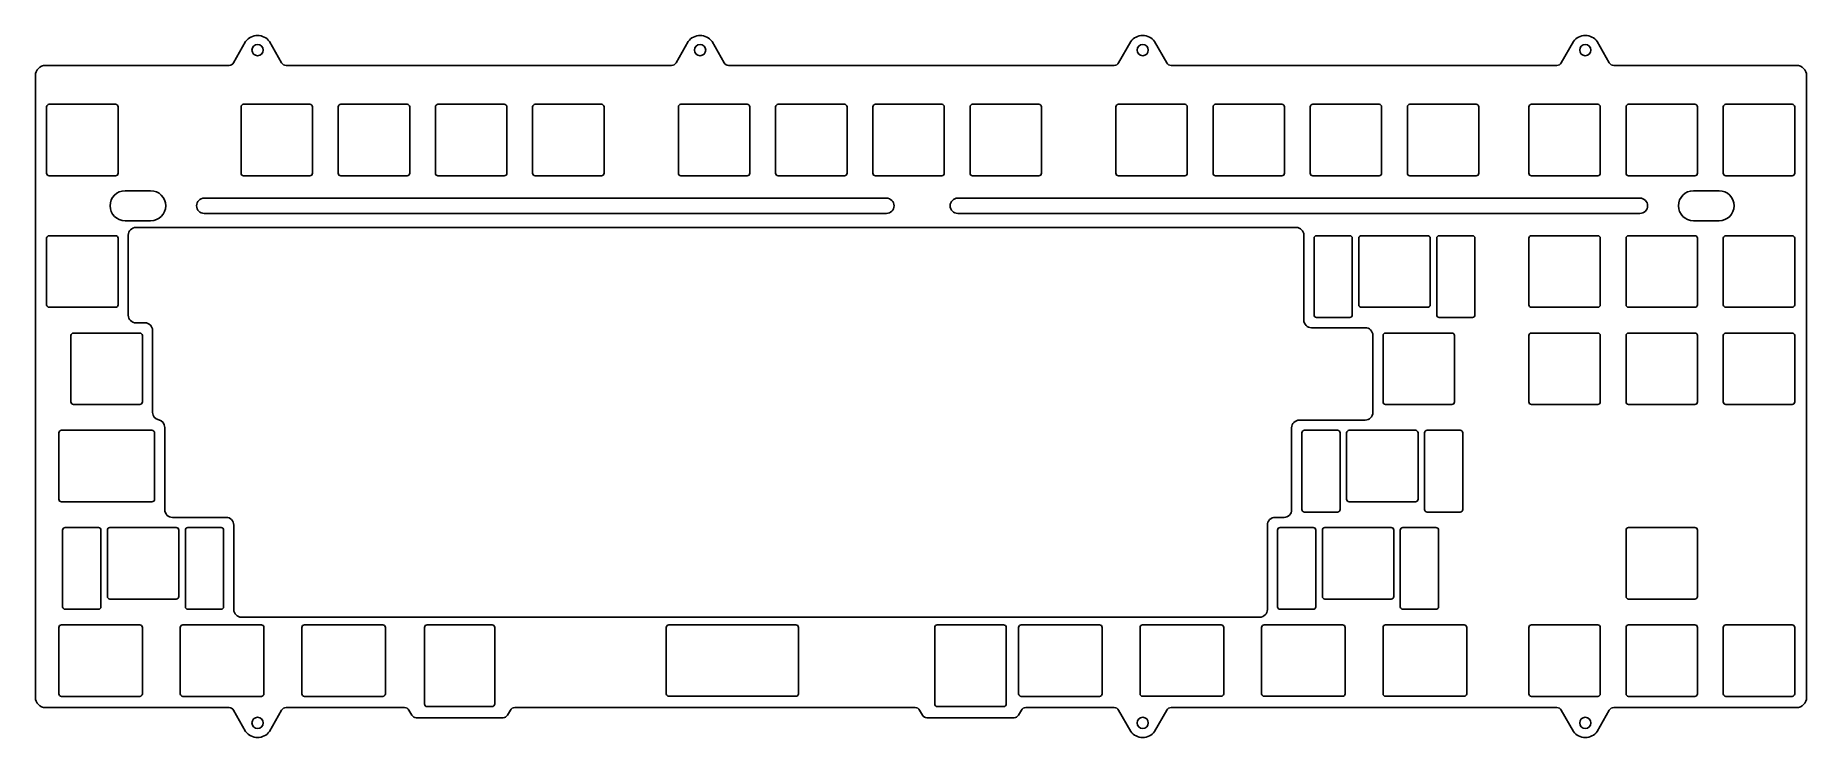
# Model space of a CAD drawing. Extents: x 0 to 347, y -132 to 6.
import ezdxf

# ---------------------------------------------------------------- set-up
doc = ezdxf.new("R2010")
doc.units = 0
doc.layers.add('Facebinder', color=7, linetype='CONTINUOUS')

msp = doc.modelspace()

# ---------------------------------------------------------------- linework, layer by layer
at = {"layer": 'Facebinder'}
for p, q in [((41.3843, 4.70611, 1.59694), (39.0021, 0.52965, 1.59694)), ((48.4265, 0.52965, 1.59694), (46.0443, 4.70611, 1.59694)), ((128.129, 4.70611, 1.59694), (125.747, 0.52965, 1.59694)), ((135.172, 0.52965, 1.59694), (132.789, 4.70611, 1.59694)), ((214.873, 4.70611, 1.59694), (212.491, 0.52965, 1.59694)), ((221.916, 0.52965, 1.59694), (219.533, 4.70611, 1.59694)), ((301.618, 4.70611, 1.59694), (299.236, 0.52965, 1.59694)), ((308.661, 0.52965, 1.59694), (306.278, 4.70611, 1.59694)), ((38.1335, 0.02511, 1.59694), (2.17793, 0.02511, 1.59694)), ((124.878, 0.02511, 1.59694), (49.2951, 0.02511, 1.59694)), ((211.623, 0.02511, 1.59694), (136.04, 0.02511, 1.59694)), ((298.368, 0.02511, 1.59694), (222.784, 0.02511, 1.59694)), ((345.321, 0.02511, 1.59694), (309.529, 0.02511, 1.59694)), ((0.17794, -1.97489, 1.59694), (0.17794, -123.732, 1.59694)), ((347.321, -123.732, 1.59694), (347.321, -1.97489, 1.59694)), ((2.3815, -21.0834, 1.59694), (2.3815, -8.08439, 1.59694)), ((2.8815, -7.58439, 1.59694), (15.881, -7.58439, 1.59694)), ((16.381, -8.08439, 1.59694), (16.381, -21.0834, 1.59694)), ((40.4815, -21.0834, 1.59694), (40.4815, -8.08439, 1.59694)), ((40.9815, -7.58439, 1.59694), (53.9808, -7.58439, 1.59694)), ((54.4808, -8.08439, 1.59694), (54.4808, -21.0834, 1.59694)), ((59.5315, -21.0834, 1.59694), (59.5315, -8.08439, 1.59694)), ((60.0315, -7.58439, 1.59694), (73.0308, -7.58439, 1.59694)), ((73.5308, -8.08439, 1.59694), (73.5308, -21.0834, 1.59694)), ((78.5815, -21.0834, 1.59694), (78.5815, -8.08439, 1.59694)), ((79.0815, -7.58439, 1.59694), (92.0808, -7.58439, 1.59694)), ((92.5808, -8.08439, 1.59694), (92.5808, -21.0834, 1.59694)), ((97.6301, -21.0834, 1.59694), (97.6301, -8.08439, 1.59694)), ((98.1301, -7.58439, 1.59694), (111.131, -7.58439, 1.59694)), ((111.631, -8.08439, 1.59694), (111.631, -21.0834, 1.59694)), ((126.207, -21.0834, 1.59694), (126.207, -8.08439, 1.59694)), ((126.707, -7.58439, 1.59694), (139.706, -7.58439, 1.59694)), ((140.206, -8.08439, 1.59694), (140.206, -21.0834, 1.59694)), ((145.257, -21.0834, 1.59694), (145.257, -8.08439, 1.59694)), ((145.757, -7.58439, 1.59694), (158.756, -7.58439, 1.59694)), ((159.256, -8.08439, 1.59694), (159.256, -21.0834, 1.59694)), ((164.307, -21.0834, 1.59694), (164.307, -8.08439, 1.59694)), ((164.807, -7.58439, 1.59694), (177.806, -7.58439, 1.59694)), ((178.306, -8.08439, 1.59694), (178.306, -21.0834, 1.59694)), ((183.357, -21.0834, 1.59694), (183.357, -8.08439, 1.59694)), ((183.857, -7.58439, 1.59694), (196.856, -7.58439, 1.59694)), ((197.356, -8.08439, 1.59694), (197.356, -21.0834, 1.59694)), ((211.932, -21.0834, 1.59694), (211.932, -8.08439, 1.59694)), ((212.432, -7.58439, 1.59694), (225.431, -7.58439, 1.59694)), ((225.931, -8.08439, 1.59694), (225.931, -21.0834, 1.59694)), ((230.982, -21.0834, 1.59694), (230.982, -8.08439, 1.59694)), ((231.482, -7.58439, 1.59694), (244.481, -7.58439, 1.59694)), ((244.981, -8.08439, 1.59694), (244.981, -21.0834, 1.59694)), ((250.032, -21.0834, 1.59694), (250.032, -8.08439, 1.59694)), ((250.532, -7.58439, 1.59694), (263.531, -7.58439, 1.59694)), ((264.031, -8.08439, 1.59694), (264.031, -21.0834, 1.59694)), ((269.082, -21.0834, 1.59694), (269.082, -8.08439, 1.59694)), ((269.582, -7.58439, 1.59694), (282.581, -7.58439, 1.59694)), ((283.081, -8.08439, 1.59694), (283.081, -21.0834, 1.59694)), ((292.894, -21.0834, 1.59694), (292.894, -8.08439, 1.59694)), ((293.394, -7.58439, 1.59694), (306.394, -7.58439, 1.59694)), ((306.894, -8.08439, 1.59694), (306.894, -21.0834, 1.59694)), ((311.944, -21.0834, 1.59694), (311.944, -8.08439, 1.59694)), ((312.444, -7.58439, 1.59694), (325.444, -7.58439, 1.59694)), ((325.944, -8.08439, 1.59694), (325.944, -21.0834, 1.59694)), ((330.994, -21.0834, 1.59694), (330.994, -8.08439, 1.59694)), ((331.494, -7.58439, 1.59694), (344.494, -7.58439, 1.59694)), ((344.994, -8.08439, 1.59694), (344.994, -21.0834, 1.59694)), ((15.881, -21.5834, 1.59694), (2.8815, -21.5834, 1.59694)), ((53.9808, -21.5834, 1.59694), (40.9815, -21.5834, 1.59694)), ((73.0308, -21.5834, 1.59694), (60.0315, -21.5834, 1.59694)), ((92.0808, -21.5834, 1.59694), (79.0815, -21.5834, 1.59694)), ((111.131, -21.5834, 1.59694), (98.1301, -21.5834, 1.59694)), ((139.706, -21.5834, 1.59694), (126.707, -21.5834, 1.59694)), ((158.756, -21.5834, 1.59694), (145.757, -21.5834, 1.59694)), ((177.806, -21.5834, 1.59694), (164.807, -21.5834, 1.59694)), ((196.856, -21.5834, 1.59694), (183.857, -21.5834, 1.59694)), ((225.431, -21.5834, 1.59694), (212.432, -21.5834, 1.59694)), ((244.481, -21.5834, 1.59694), (231.482, -21.5834, 1.59694)), ((263.531, -21.5834, 1.59694), (250.532, -21.5834, 1.59694)), ((282.581, -21.5834, 1.59694), (269.582, -21.5834, 1.59694)), ((306.394, -21.5834, 1.59694), (293.394, -21.5834, 1.59694)), ((325.444, -21.5834, 1.59694), (312.444, -21.5834, 1.59694)), ((344.494, -21.5834, 1.59694), (331.494, -21.5834, 1.59694)), ((17.7625, -24.5089, 1.59694), (22.7625, -24.5089, 1.59694)), ((33.2625, -25.9589, 1.59694), (166.963, -25.9589, 1.59694)), ((180.963, -25.9589, 1.59694), (314.663, -25.9589, 1.59694)), ((325.163, -24.5089, 1.59694), (330.163, -24.5089, 1.59694)), ((22.7625, -30.4089, 1.59694), (17.7625, -30.4089, 1.59694)), ((166.963, -28.9589, 1.59694), (33.2625, -28.9589, 1.59694)), ((314.663, -28.9589, 1.59694), (180.963, -28.9589, 1.59694)), ((330.163, -30.4089, 1.59694), (325.163, -30.4089, 1.59694)), ((2.3815, -46.8336, 1.59694), (2.3815, -33.8343, 1.59694)), ((2.8815, -33.3343, 1.59694), (15.881, -33.3343, 1.59694)), ((16.381, -33.8343, 1.59694), (16.381, -46.8336, 1.59694)), ((18.381, -48.8843, 1.59694), (18.381, -33.2089, 1.59694)), ((19.881, -31.7089, 1.59694), (247.282, -31.7089, 1.59694)), ((248.782, -33.2089, 1.59694), (248.782, -49.8346, 1.59694)), ((250.782, -48.8346, 1.59694), (250.782, -33.8343, 1.59694)), ((251.282, -33.3343, 1.59694), (257.781, -33.3343, 1.59694)), ((258.281, -33.8343, 1.59694), (258.281, -48.8346, 1.59694)), ((259.557, -46.8336, 1.59694), (259.557, -33.8343, 1.59694)), ((260.057, -33.3343, 1.59694), (273.056, -33.3343, 1.59694)), ((273.556, -33.8343, 1.59694), (273.556, -46.8336, 1.59694)), ((274.832, -48.8346, 1.59694), (274.832, -33.8343, 1.59694)), ((275.332, -33.3343, 1.59694), (281.831, -33.3343, 1.59694)), ((282.331, -33.8343, 1.59694), (282.331, -48.8346, 1.59694)), ((292.894, -46.8336, 1.59694), (292.894, -33.8343, 1.59694)), ((293.394, -33.3343, 1.59694), (306.394, -33.3343, 1.59694)), ((306.894, -33.8343, 1.59694), (306.894, -46.8336, 1.59694)), ((311.944, -46.8336, 1.59694), (311.944, -33.8343, 1.59694)), ((312.444, -33.3343, 1.59694), (325.444, -33.3343, 1.59694)), ((325.944, -33.8343, 1.59694), (325.944, -46.8336, 1.59694)), ((330.994, -46.8336, 1.59694), (330.994, -33.8343, 1.59694)), ((331.494, -33.3343, 1.59694), (344.494, -33.3343, 1.59694)), ((344.994, -33.8343, 1.59694), (344.994, -46.8336, 1.59694)), ((15.881, -47.3336, 1.59694), (2.8815, -47.3336, 1.59694)), ((273.056, -47.3336, 1.59694), (260.057, -47.3336, 1.59694)), ((306.394, -47.3336, 1.59694), (293.394, -47.3336, 1.59694)), ((325.444, -47.3336, 1.59694), (312.444, -47.3336, 1.59694)), ((344.494, -47.3336, 1.59694), (331.494, -47.3336, 1.59694)), ((21.6435, -50.3843, 1.59694), (19.881, -50.3843, 1.59694)), ((23.1435, -67.9343, 1.59694), (23.1435, -51.8843, 1.59694)), ((250.282, -51.3346, 1.59694), (260.819, -51.3346, 1.59694)), ((257.781, -49.3346, 1.59694), (251.282, -49.3346, 1.59694)), ((281.831, -49.3346, 1.59694), (275.332, -49.3346, 1.59694)), ((7.14401, -65.8836, 1.59694), (7.14401, -52.8843, 1.59694)), ((7.64401, -52.3843, 1.59694), (20.6435, -52.3843, 1.59694)), ((21.1435, -52.8843, 1.59694), (21.1435, -65.8836, 1.59694)), ((262.319, -52.8346, 1.59694), (262.319, -67.9343, 1.59694)), ((264.319, -65.8836, 1.59694), (264.319, -52.8843, 1.59694)), ((264.819, -52.3843, 1.59694), (277.819, -52.3843, 1.59694)), ((278.319, -52.8843, 1.59694), (278.319, -65.8836, 1.59694)), ((292.894, -65.8836, 1.59694), (292.894, -52.8843, 1.59694)), ((293.394, -52.3843, 1.59694), (306.394, -52.3843, 1.59694)), ((306.894, -52.8843, 1.59694), (306.894, -65.8836, 1.59694)), ((311.944, -65.8836, 1.59694), (311.944, -52.8843, 1.59694)), ((312.444, -52.3843, 1.59694), (325.444, -52.3843, 1.59694)), ((325.944, -52.8843, 1.59694), (325.944, -65.8836, 1.59694)), ((330.994, -65.8836, 1.59694), (330.994, -52.8843, 1.59694)), ((331.494, -52.3843, 1.59694), (344.494, -52.3843, 1.59694)), ((344.994, -52.8843, 1.59694), (344.994, -65.8836, 1.59694)), ((20.6435, -66.3836, 1.59694), (7.64401, -66.3836, 1.59694)), ((277.819, -66.3836, 1.59694), (264.819, -66.3836, 1.59694)), ((306.394, -66.3836, 1.59694), (293.394, -66.3836, 1.59694)), ((325.444, -66.3836, 1.59694), (312.444, -66.3836, 1.59694)), ((344.494, -66.3836, 1.59694), (331.494, -66.3836, 1.59694)), ((4.76252, -84.9333, 1.59694), (4.76252, -71.9343, 1.59694)), ((5.26252, -71.4343, 1.59694), (23.0247, -71.4343, 1.59694)), ((23.5247, -71.9343, 1.59694), (23.5247, -84.9333, 1.59694)), ((25.5247, -86.9844, 1.59694), (25.5247, -70.8698, 1.59694)), ((246.399, -70.9343, 1.59694), (246.399, -86.9844, 1.59694)), ((260.819, -69.4343, 1.59694), (247.899, -69.4343, 1.59694)), ((248.399, -86.9346, 1.59694), (248.399, -71.9343, 1.59694)), ((248.899, -71.4343, 1.59694), (255.4, -71.4343, 1.59694)), ((255.9, -71.9343, 1.59694), (255.9, -86.9346, 1.59694)), ((257.174, -84.9336, 1.59694), (257.174, -71.9343, 1.59694)), ((257.674, -71.4343, 1.59694), (270.675, -71.4343, 1.59694)), ((271.175, -71.9343, 1.59694), (271.175, -84.9336, 1.59694)), ((272.449, -86.9346, 1.59694), (272.449, -71.9343, 1.59694)), ((272.949, -71.4343, 1.59694), (279.45, -71.4343, 1.59694)), ((279.95, -71.9343, 1.59694), (279.95, -86.9346, 1.59694)), ((23.0247, -85.4333, 1.59694), (5.26252, -85.4333, 1.59694)), ((270.675, -85.4336, 1.59694), (257.674, -85.4336, 1.59694)), ((37.5622, -88.4844, 1.59694), (27.0247, -88.4844, 1.59694)), ((39.0622, -106.534, 1.59694), (39.0622, -89.9844, 1.59694)), ((241.638, -89.9844, 1.59694), (241.638, -106.534, 1.59694)), ((244.899, -88.4844, 1.59694), (243.138, -88.4844, 1.59694)), ((255.4, -87.4346, 1.59694), (248.899, -87.4346, 1.59694)), ((279.45, -87.4346, 1.59694), (272.949, -87.4346, 1.59694)), ((5.51265, -105.985, 1.59694), (5.51265, -90.9844, 1.59694)), ((6.01265, -90.4844, 1.59694), (12.5122, -90.4844, 1.59694)), ((13.0122, -90.9844, 1.59694), (13.0122, -105.985, 1.59694)), ((14.2877, -103.984, 1.59694), (14.2877, -90.9844, 1.59694)), ((14.7877, -90.4844, 1.59694), (27.7872, -90.4844, 1.59694)), ((28.2872, -90.9844, 1.59694), (28.2872, -103.984, 1.59694)), ((29.5627, -105.985, 1.59694), (29.5627, -90.9844, 1.59694)), ((30.0627, -90.4844, 1.59694), (36.5622, -90.4844, 1.59694)), ((37.0622, -90.9844, 1.59694), (37.0622, -105.985, 1.59694)), ((243.638, -105.985, 1.59694), (243.638, -90.9844, 1.59694)), ((244.138, -90.4844, 1.59694), (250.638, -90.4844, 1.59694)), ((251.138, -90.9844, 1.59694), (251.138, -105.985, 1.59694)), ((252.412, -103.984, 1.59694), (252.412, -90.9844, 1.59694)), ((252.912, -90.4844, 1.59694), (265.912, -90.4844, 1.59694)), ((266.412, -90.9844, 1.59694), (266.412, -103.984, 1.59694)), ((267.688, -105.985, 1.59694), (267.688, -90.9844, 1.59694)), ((268.188, -90.4844, 1.59694), (274.687, -90.4844, 1.59694)), ((275.187, -90.9844, 1.59694), (275.187, -105.985, 1.59694)), ((311.944, -103.984, 1.59694), (311.944, -90.9844, 1.59694)), ((312.444, -90.4844, 1.59694), (325.444, -90.4844, 1.59694)), ((325.944, -90.9844, 1.59694), (325.944, -103.984, 1.59694)), ((12.5122, -106.485, 1.59694), (6.01265, -106.485, 1.59694)), ((27.7872, -104.484, 1.59694), (14.7877, -104.484, 1.59694)), ((36.5622, -106.485, 1.59694), (30.0627, -106.485, 1.59694)), ((250.638, -106.485, 1.59694), (244.138, -106.485, 1.59694)), ((265.912, -104.484, 1.59694), (252.912, -104.484, 1.59694)), ((274.687, -106.485, 1.59694), (268.188, -106.485, 1.59694)), ((325.444, -104.484, 1.59694), (312.444, -104.484, 1.59694)), ((4.76276, -123.034, 1.59694), (4.76276, -110.034, 1.59694)), ((5.26276, -109.534, 1.59694), (20.6438, -109.534, 1.59694)), ((21.1438, -110.034, 1.59694), (21.1438, -123.034, 1.59694)), ((28.5738, -123.034, 1.59694), (28.5738, -110.034, 1.59694)), ((29.0738, -109.534, 1.59694), (44.4563, -109.534, 1.59694)), ((240.138, -108.034, 1.59694), (40.5622, -108.034, 1.59694)), ((44.9563, -110.034, 1.59694), (44.9563, -123.034, 1.59694)), ((52.3878, -123.034, 1.59694), (52.3878, -110.034, 1.59694)), ((52.8878, -109.534, 1.59694), (68.2688, -109.534, 1.59694)), ((68.7688, -110.034, 1.59694), (68.7688, -123.034, 1.59694)), ((76.4488, -110.034, 1.59694), (76.4488, -125.035, 1.59694)), ((76.9488, -109.534, 1.59694), (89.6999, -109.534, 1.59694)), ((90.1999, -110.034, 1.59694), (90.1999, -125.035, 1.59694)), ((123.824, -123.033, 1.59694), (123.824, -110.034, 1.59694)), ((124.324, -109.534, 1.59694), (149.231, -109.534, 1.59694)), ((149.731, -110.034, 1.59694), (149.731, -123.033, 1.59694)), ((176.449, -125.035, 1.59694), (176.449, -110.034, 1.59694)), ((176.949, -109.534, 1.59694), (189.95, -109.534, 1.59694)), ((190.45, -110.034, 1.59694), (190.45, -125.035, 1.59694)), ((192.881, -123.034, 1.59694), (192.881, -110.034, 1.59694)), ((193.381, -109.534, 1.59694), (208.762, -109.534, 1.59694)), ((209.262, -110.034, 1.59694), (209.262, -123.034, 1.59694)), ((216.694, -123.033, 1.59694), (216.694, -110.034, 1.59694)), ((217.194, -109.534, 1.59694), (232.575, -109.534, 1.59694)), ((233.075, -110.034, 1.59694), (233.075, -123.033, 1.59694)), ((240.506, -123.033, 1.59694), (240.506, -110.034, 1.59694)), ((241.006, -109.534, 1.59694), (256.387, -109.534, 1.59694)), ((256.887, -110.034, 1.59694), (256.887, -123.033, 1.59694)), ((264.319, -123.033, 1.59694), (264.319, -110.034, 1.59694)), ((264.819, -109.534, 1.59694), (280.2, -109.534, 1.59694)), ((280.7, -110.034, 1.59694), (280.7, -123.033, 1.59694)), ((292.894, -123.034, 1.59694), (292.894, -110.034, 1.59694)), ((293.394, -109.534, 1.59694), (306.394, -109.534, 1.59694)), ((306.894, -110.034, 1.59694), (306.894, -123.034, 1.59694)), ((311.944, -123.034, 1.59694), (311.944, -110.034, 1.59694)), ((312.444, -109.534, 1.59694), (325.444, -109.534, 1.59694)), ((325.944, -110.034, 1.59694), (325.944, -123.034, 1.59694)), ((330.994, -123.034, 1.59694), (330.994, -110.034, 1.59694)), ((331.494, -109.534, 1.59694), (344.494, -109.534, 1.59694)), ((344.994, -110.034, 1.59694), (344.994, -123.034, 1.59694)), ((20.6438, -123.534, 1.59694), (5.26276, -123.534, 1.59694)), ((44.4563, -123.534, 1.59694), (29.0738, -123.534, 1.59694)), ((68.2688, -123.534, 1.59694), (52.8878, -123.534, 1.59694)), ((149.231, -123.533, 1.59694), (124.324, -123.533, 1.59694)), ((208.762, -123.534, 1.59694), (193.381, -123.534, 1.59694)), ((232.575, -123.533, 1.59694), (217.194, -123.533, 1.59694)), ((256.387, -123.533, 1.59694), (241.006, -123.533, 1.59694)), ((280.2, -123.533, 1.59694), (264.819, -123.533, 1.59694)), ((306.394, -123.534, 1.59694), (293.394, -123.534, 1.59694)), ((325.444, -123.534, 1.59694), (312.444, -123.534, 1.59694)), ((344.494, -123.534, 1.59694), (331.494, -123.534, 1.59694)), ((2.17793, -125.732, 1.59694), (38.1335, -125.732, 1.59694)), ((39.0021, -126.236, 1.59694), (41.3843, -130.413, 1.59694)), ((46.0443, -130.413, 1.59694), (48.4265, -126.236, 1.59694)), ((49.2951, -125.732, 1.59694), (72.5191, -125.732, 1.59694)), ((73.3865, -126.234, 1.59694), (73.9575, -127.229, 1.59694)), ((91.8239, -127.732, 1.59694), (74.8249, -127.732, 1.59694)), ((89.6999, -125.535, 1.59694), (76.9488, -125.535, 1.59694)), ((92.6913, -127.229, 1.59694), (93.2623, -126.234, 1.59694)), ((94.1297, -125.732, 1.59694), (172.61, -125.732, 1.59694)), ((173.479, -126.236, 1.59694), (174.044, -127.227, 1.59694)), ((191.986, -127.732, 1.59694), (174.912, -127.732, 1.59694)), ((189.95, -125.535, 1.59694), (176.949, -125.535, 1.59694)), ((192.855, -127.227, 1.59694), (193.42, -126.236, 1.59694)), ((194.289, -125.732, 1.59694), (211.623, -125.732, 1.59694)), ((212.491, -126.236, 1.59694), (214.873, -130.413, 1.59694)), ((219.533, -130.413, 1.59694), (221.916, -126.236, 1.59694)), ((222.784, -125.732, 1.59694), (298.368, -125.732, 1.59694)), ((299.236, -126.236, 1.59694), (301.618, -130.413, 1.59694)), ((306.278, -130.413, 1.59694), (308.661, -126.236, 1.59694)), ((309.529, -125.732, 1.59694), (345.321, -125.732, 1.59694))]:
    msp.add_line(p, q, dxfattribs=at)
for centre in [(43.7143, 3.02511), (130.459, 3.02511), (217.203, 3.02511), (303.948, 3.02511), (43.7143, -128.732), (217.203, -128.732), (303.948, -128.732)]:
    msp.add_circle(centre, 1.1, dxfattribs=at)
for centre, radius, start, end in [((43.7143, 3.02511, 1.59694), 2.8731, 35.8089, 144.191), ((130.459, 3.02511, 1.59694), 2.8731, 35.8089, 144.191), ((217.203, 3.02511, 1.59694), 2.8731, 35.8089, 144.191), ((303.948, 3.02511, 1.59694), 2.8731, 35.8089, 144.191), ((2.17793, -1.97489, 1.59694), 2, 90, -180), ((38.1335, 1.02511, 1.59694), 1, -90, -29.7), ((49.2951, 1.02511, 1.59694), 1, -150.3, -90), ((124.878, 1.02511, 1.59694), 1, -90, -29.7), ((136.04, 1.02511, 1.59694), 1, -150.3, -90), ((211.623, 1.02511, 1.59694), 1, -90, -29.7), ((222.784, 1.02511, 1.59694), 1, -150.3, -90), ((298.368, 1.02511, 1.59694), 1, -90, -29.7), ((309.529, 1.02511, 1.59694), 1, -150.3, -90), ((345.321, -1.97489, 1.59694), 2, 0, 90), ((2.8815, -8.08439, 1.59694), 0.5, 90, 180), ((15.881, -8.08439, 1.59694), 0.5, 0, 90), ((40.9815, -8.08439, 1.59694), 0.5, 90, 180), ((53.9808, -8.08439, 1.59694), 0.5, 0, 90), ((60.0315, -8.08439, 1.59694), 0.5, 90, 180), ((73.0308, -8.08439, 1.59694), 0.5, 0, 90), ((79.0815, -8.08439, 1.59694), 0.5, 90, 180), ((92.0808, -8.08439, 1.59694), 0.5, 0, 90), ((98.1301, -8.08439, 1.59694), 0.5, 90, 180), ((111.131, -8.08439, 1.59694), 0.5, 0, 90), ((126.707, -8.08439, 1.59694), 0.5, 90, 180), ((139.706, -8.08439, 1.59694), 0.5, 0, 90), ((145.757, -8.08439, 1.59694), 0.5, 90, 180), ((158.756, -8.08439, 1.59694), 0.5, 0, 90), ((164.807, -8.08439, 1.59694), 0.5, 90, 180), ((177.806, -8.08439, 1.59694), 0.5, 0, 90), ((183.857, -8.08439, 1.59694), 0.5, 90, 180), ((196.856, -8.08439, 1.59694), 0.5, 0, 90), ((212.432, -8.08439, 1.59694), 0.5, 90, 180), ((225.431, -8.08439, 1.59694), 0.5, 0, 90), ((231.482, -8.08439, 1.59694), 0.5, 90, 180), ((244.481, -8.08439, 1.59694), 0.5, 0, 90), ((250.532, -8.08439, 1.59694), 0.5, 90, 180), ((263.531, -8.08439, 1.59694), 0.5, 0, 90), ((269.582, -8.08439, 1.59694), 0.5, 90, 180), ((282.581, -8.08439, 1.59694), 0.5, 0, 90), ((293.394, -8.08439, 1.59694), 0.5, 90, 180), ((306.394, -8.08439, 1.59694), 0.5, 0, 90), ((312.444, -8.08439, 1.59694), 0.5, 90, 180), ((325.444, -8.08439, 1.59694), 0.5, 0, 90), ((331.494, -8.08439, 1.59694), 0.5, 90, 180), ((344.494, -8.08439, 1.59694), 0.5, 0, 90), ((2.8815, -21.0834, 1.59694), 0.5, 180, -90), ((15.881, -21.0834, 1.59694), 0.5, -90, 0), ((40.9815, -21.0834, 1.59694), 0.5, 180, -90), ((53.9808, -21.0834, 1.59694), 0.5, -90, 0), ((60.0315, -21.0834, 1.59694), 0.5, 180, -90), ((73.0308, -21.0834, 1.59694), 0.5, -90, 0), ((79.0815, -21.0834, 1.59694), 0.5, 180, -90), ((92.0808, -21.0834, 1.59694), 0.5, -90, 0), ((98.1301, -21.0834, 1.59694), 0.5, 180, -90), ((111.131, -21.0834, 1.59694), 0.5, -90, 0), ((126.707, -21.0834, 1.59694), 0.5, 180, -90), ((139.706, -21.0834, 1.59694), 0.5, -90, 0), ((145.757, -21.0834, 1.59694), 0.5, 180, -90), ((158.756, -21.0834, 1.59694), 0.5, -90, 0), ((164.807, -21.0834, 1.59694), 0.5, 180, -90), ((177.806, -21.0834, 1.59694), 0.5, -90, 0), ((183.857, -21.0834, 1.59694), 0.5, 180, -90), ((196.856, -21.0834, 1.59694), 0.5, -90, 0), ((212.432, -21.0834, 1.59694), 0.5, 180, -90), ((225.431, -21.0834, 1.59694), 0.5, -90, 0), ((231.482, -21.0834, 1.59694), 0.5, 180, -90), ((244.481, -21.0834, 1.59694), 0.5, -90, 0), ((250.532, -21.0834, 1.59694), 0.5, 180, -90), ((263.531, -21.0834, 1.59694), 0.5, -90, 0), ((269.582, -21.0834, 1.59694), 0.5, 180, -90), ((282.581, -21.0834, 1.59694), 0.5, -90, 0), ((293.394, -21.0834, 1.59694), 0.5, 180, -90), ((306.394, -21.0834, 1.59694), 0.5, -90, 0), ((312.444, -21.0834, 1.59694), 0.5, 180, -90), ((325.444, -21.0834, 1.59694), 0.5, -90, 0), ((331.494, -21.0834, 1.59694), 0.5, 180, -90), ((344.494, -21.0834, 1.59694), 0.5, -90, 0), ((17.7625, -27.4589, 1.59694), 2.95, 90, -90), ((22.7625, -27.4589, 1.59694), 2.95, -90, 90), ((33.2625, -27.4589, 1.59694), 1.5, 90, -90), ((166.963, -27.4589, 1.59694), 1.5, -90, 90), ((180.963, -27.4589, 1.59694), 1.5, 90, -90), ((314.663, -27.4589, 1.59694), 1.5, -90, 90), ((325.163, -27.4589, 1.59694), 2.95, 90, -90), ((330.163, -27.4589, 1.59694), 2.95, -90, 90), ((2.8815, -33.8343, 1.59694), 0.5, 90, 180), ((15.881, -33.8343, 1.59694), 0.5, 0, 90), ((19.881, -33.2089, 1.59694), 1.5, 90, 180), ((247.282, -33.2089, 1.59694), 1.5, 0, 90), ((251.282, -33.8343, 1.59694), 0.5, 90, 180), ((257.781, -33.8343, 1.59694), 0.5, 0, 90), ((260.057, -33.8343, 1.59694), 0.5, 90, 180), ((273.056, -33.8343, 1.59694), 0.5, 0, 90), ((275.332, -33.8343, 1.59694), 0.5, 90, 180), ((281.831, -33.8343, 1.59694), 0.5, 0, 90), ((293.394, -33.8343, 1.59694), 0.5, 90, 180), ((306.394, -33.8343, 1.59694), 0.5, 0, 90), ((312.444, -33.8343, 1.59694), 0.5, 90, 180), ((325.444, -33.8343, 1.59694), 0.5, 0, 90), ((331.494, -33.8343, 1.59694), 0.5, 90, 180), ((344.494, -33.8343, 1.59694), 0.5, 0, 90), ((2.8815, -46.8336, 1.59694), 0.5, 180, -90), ((15.881, -46.8336, 1.59694), 0.5, -90, 0), ((260.057, -46.8336, 1.59694), 0.5, 180, -90), ((273.056, -46.8336, 1.59694), 0.5, -90, 0), ((293.394, -46.8336, 1.59694), 0.5, 180, -90), ((306.394, -46.8336, 1.59694), 0.5, -90, 0), ((312.444, -46.8336, 1.59694), 0.5, 180, -90), ((325.444, -46.8336, 1.59694), 0.5, -90, 0), ((331.494, -46.8336, 1.59694), 0.5, 180, -90), ((344.494, -46.8336, 1.59694), 0.5, -90, 0), ((19.881, -48.8843, 1.59694), 1.5, 180, -90), ((21.6435, -51.8843, 1.59694), 1.5, 0, 90), ((250.282, -49.8346, 1.59694), 1.5, 180, -90), ((251.282, -48.8346, 1.59694), 0.5, 180, -90), ((257.781, -48.8346, 1.59694), 0.5, -90, 0), ((260.819, -52.8346, 1.59694), 1.5, 0, 90), ((275.332, -48.8346, 1.59694), 0.5, 180, -90), ((281.831, -48.8346, 1.59694), 0.5, -90, 0), ((7.64401, -52.8843, 1.59694), 0.5, 90, 180), ((20.6435, -52.8843, 1.59694), 0.5, 0, 90), ((264.819, -52.8843, 1.59694), 0.5, 90, 180), ((277.819, -52.8843, 1.59694), 0.5, 0, 90), ((293.394, -52.8843, 1.59694), 0.5, 90, 180), ((306.394, -52.8843, 1.59694), 0.5, 0, 90), ((312.444, -52.8843, 1.59694), 0.5, 90, 180), ((325.444, -52.8843, 1.59694), 0.5, 0, 90), ((331.494, -52.8843, 1.59694), 0.5, 90, 180), ((344.494, -52.8843, 1.59694), 0.5, 0, 90), ((7.64401, -65.8836, 1.59694), 0.5, 180, -90), ((20.6435, -65.8836, 1.59694), 0.5, -90, 0), ((264.819, -65.8836, 1.59694), 0.5, 180, -90), ((277.819, -65.8836, 1.59694), 0.5, -90, 0), ((293.394, -65.8836, 1.59694), 0.5, 180, -90), ((306.394, -65.8836, 1.59694), 0.5, -90, 0), ((312.444, -65.8836, 1.59694), 0.5, 180, -90), ((325.444, -65.8836, 1.59694), 0.5, -90, 0), ((331.494, -65.8836, 1.59694), 0.5, 180, -90), ((344.494, -65.8836, 1.59694), 0.5, -90, 0), ((24.6435, -67.9343, 1.59694), 1.5, 180, -101.904), ((24.0247, -70.8698, 1.59694), 1.5, 0, 78.0963), ((260.819, -67.9343, 1.59694), 1.5, -90, 0), ((5.26252, -71.9343, 1.59694), 0.5, 90, 180), ((23.0247, -71.9343, 1.59694), 0.5, 0, 90), ((247.899, -70.9343, 1.59694), 1.5, 90, 180), ((248.899, -71.9343, 1.59694), 0.5, 90, 180), ((255.4, -71.9343, 1.59694), 0.5, 0, 90), ((257.674, -71.9343, 1.59694), 0.5, 90, 180), ((270.675, -71.9343, 1.59694), 0.5, 0, 90), ((272.949, -71.9343, 1.59694), 0.5, 90, 180), ((279.45, -71.9343, 1.59694), 0.5, 0, 90), ((5.26252, -84.9333, 1.59694), 0.5, 180, -90), ((23.0247, -84.9333, 1.59694), 0.5, -90, 0), ((257.674, -84.9336, 1.59694), 0.5, 180, -90), ((270.675, -84.9336, 1.59694), 0.5, -90, 0), ((27.0247, -86.9844, 1.59694), 1.5, 180, -90), ((37.5622, -89.9844, 1.59694), 1.5, 0, 90), ((243.138, -89.9844, 1.59694), 1.5, 90, 180), ((244.899, -86.9844, 1.59694), 1.5, -90, 0), ((248.899, -86.9346, 1.59694), 0.5, 180, -90), ((255.4, -86.9346, 1.59694), 0.5, -90, 0), ((272.949, -86.9346, 1.59694), 0.5, 180, -90), ((279.45, -86.9346, 1.59694), 0.5, -90, 0), ((6.01265, -90.9844, 1.59694), 0.5, 90, 180), ((12.5122, -90.9844, 1.59694), 0.5, 0, 90), ((14.7877, -90.9844, 1.59694), 0.5, 90, 180), ((27.7872, -90.9844, 1.59694), 0.5, 0, 90), ((30.0627, -90.9844, 1.59694), 0.5, 90, 180), ((36.5622, -90.9844, 1.59694), 0.5, 0, 90), ((244.138, -90.9844, 1.59694), 0.5, 90, 180), ((250.638, -90.9844, 1.59694), 0.5, 0, 90), ((252.912, -90.9844, 1.59694), 0.5, 90, 180), ((265.912, -90.9844, 1.59694), 0.5, 0, 90), ((268.188, -90.9844, 1.59694), 0.5, 90, 180), ((274.687, -90.9844, 1.59694), 0.5, 0, 90), ((312.444, -90.9844, 1.59694), 0.5, 90, 180), ((325.444, -90.9844, 1.59694), 0.5, 0, 90), ((14.7877, -103.984, 1.59694), 0.5, 180, -90), ((27.7872, -103.984, 1.59694), 0.5, -90, 0), ((252.912, -103.984, 1.59694), 0.5, 180, -90), ((265.912, -103.984, 1.59694), 0.5, -90, 0), ((312.444, -103.984, 1.59694), 0.5, 180, -90), ((325.444, -103.984, 1.59694), 0.5, -90, 0), ((6.01265, -105.985, 1.59694), 0.5, 180, -90), ((12.5122, -105.985, 1.59694), 0.5, -90, 0), ((30.0627, -105.985, 1.59694), 0.5, 180, -90), ((36.5622, -105.985, 1.59694), 0.5, -90, 0), ((40.5622, -106.534, 1.59694), 1.5, 180, -90), ((240.138, -106.534, 1.59694), 1.5, -90, 0), ((244.138, -105.985, 1.59694), 0.5, 180, -90), ((250.638, -105.985, 1.59694), 0.5, -90, 0), ((268.188, -105.985, 1.59694), 0.5, 180, -90), ((274.687, -105.985, 1.59694), 0.5, -90, 0), ((5.26276, -110.034, 1.59694), 0.5, 90, 180), ((20.6438, -110.034, 1.59694), 0.5, 0, 90), ((29.0738, -110.034, 1.59694), 0.5, 90, 180), ((44.4563, -110.034, 1.59694), 0.5, 0, 90), ((52.8878, -110.034, 1.59694), 0.5, 90, 180), ((68.2688, -110.034, 1.59694), 0.5, 0, 90), ((76.9488, -110.034, 1.59694), 0.5, 90, 180), ((89.6999, -110.034, 1.59694), 0.5, 0, 90), ((124.324, -110.034, 1.59694), 0.5, 90, 180), ((149.231, -110.034, 1.59694), 0.5, 0, 90), ((176.949, -110.034, 1.59694), 0.5, 90, 180), ((189.95, -110.034, 1.59694), 0.5, 0, 90), ((193.381, -110.034, 1.59694), 0.5, 90, 180), ((208.762, -110.034, 1.59694), 0.5, 0, 90), ((217.194, -110.034, 1.59694), 0.5, 90, 180), ((232.575, -110.034, 1.59694), 0.5, 0, 90), ((241.006, -110.034, 1.59694), 0.5, 90, 180), ((256.387, -110.034, 1.59694), 0.5, 0, 90), ((264.819, -110.034, 1.59694), 0.5, 90, 180), ((280.2, -110.034, 1.59694), 0.5, 0, 90), ((293.394, -110.034, 1.59694), 0.5, 90, 180), ((306.394, -110.034, 1.59694), 0.5, 0, 90), ((312.444, -110.034, 1.59694), 0.5, 90, 180), ((325.444, -110.034, 1.59694), 0.5, 0, 90), ((331.494, -110.034, 1.59694), 0.5, 90, 180), ((344.494, -110.034, 1.59694), 0.5, 0, 90), ((2.17793, -123.732, 1.59694), 2, 180, -90), ((5.26276, -123.034, 1.59694), 0.5, 180, -90), ((20.6438, -123.034, 1.59694), 0.5, -90, 0), ((29.0738, -123.034, 1.59694), 0.5, 180, -90), ((44.4563, -123.034, 1.59694), 0.5, -90, 0), ((52.8878, -123.034, 1.59694), 0.5, 180, -90), ((68.2688, -123.034, 1.59694), 0.5, -90, 0), ((124.324, -123.033, 1.59694), 0.5, 180, -90), ((149.231, -123.033, 1.59694), 0.5, -90, 0), ((193.381, -123.034, 1.59694), 0.5, 180, -90), ((208.762, -123.034, 1.59694), 0.5, -90, 0), ((217.194, -123.033, 1.59694), 0.5, 180, -90), ((232.575, -123.033, 1.59694), 0.5, -90, 0), ((241.006, -123.033, 1.59694), 0.5, 180, -90), ((256.387, -123.033, 1.59694), 0.5, -90, 0), ((264.819, -123.033, 1.59694), 0.5, 180, -90), ((280.2, -123.033, 1.59694), 0.5, -90, 0), ((293.394, -123.034, 1.59694), 0.5, 180, -90), ((306.394, -123.034, 1.59694), 0.5, -90, 0), ((312.444, -123.034, 1.59694), 0.5, 180, -90), ((325.444, -123.034, 1.59694), 0.5, -90, 0), ((331.494, -123.034, 1.59694), 0.5, 180, -90), ((344.494, -123.034, 1.59694), 0.5, -90, 0), ((345.321, -123.732, 1.59694), 2, -90, 0), ((38.1335, -126.732, 1.59694), 1, 29.7, 90), ((49.2951, -126.732, 1.59694), 1, 90, 150.3), ((72.5191, -126.732, 1.59694), 1, 29.843, 90), ((74.8249, -126.732, 1.59694), 1, -150.157, -90), ((76.9488, -125.035, 1.59694), 0.5, 180, -90), ((89.6999, -125.035, 1.59694), 0.5, -90, 0), ((91.8239, -126.732, 1.59694), 1, -90, -29.843), ((94.1297, -126.732, 1.59694), 1, 90, 150.157), ((172.61, -126.732, 1.59694), 1, 29.7, 90), ((174.912, -126.732, 1.59694), 1, -150.3, -90), ((176.949, -125.035, 1.59694), 0.5, 180, -90), ((189.95, -125.035, 1.59694), 0.5, -90, 0), ((191.986, -126.732, 1.59694), 1, -90, -29.7), ((194.289, -126.732, 1.59694), 1, 90, 150.3), ((211.623, -126.732, 1.59694), 1, 29.7, 90), ((222.784, -126.732, 1.59694), 1, 90, 150.3), ((298.368, -126.732, 1.59694), 1, 29.7, 90), ((309.529, -126.732, 1.59694), 1, 90, 150.3), ((43.7143, -128.732, 1.59694), 2.8731, -144.191, -35.8089), ((217.203, -128.732, 1.59694), 2.8731, -144.191, -35.8089), ((303.948, -128.732, 1.59694), 2.8731, -144.191, -35.8089)]:
    msp.add_arc(centre, radius, start, end, dxfattribs=at)

doc.saveas('drawing.dxf')
